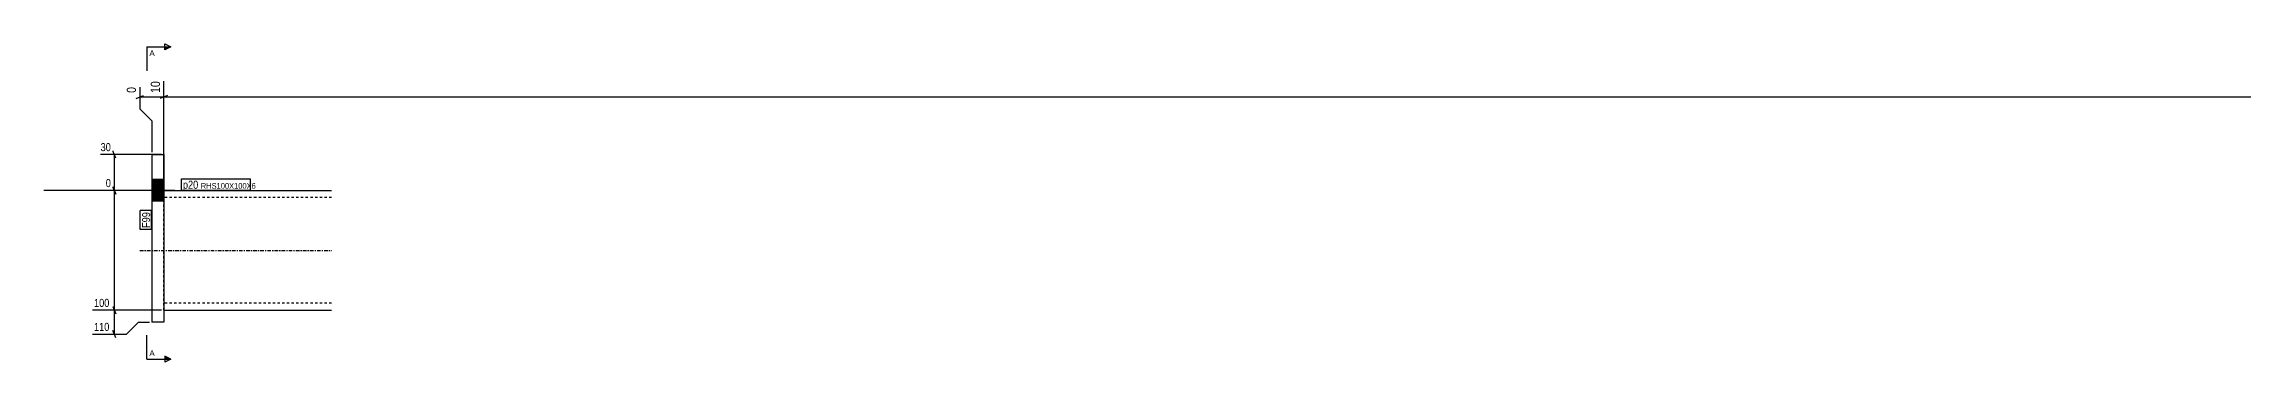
# Model space of a CAD drawing. Header units: millimetres. Extents: x 5 to 26112, y 5 to 1207.
# Drawn here: x 22442 to 24277, y 5 to 270 of the extents above; entities that cross this region are included whole.
import ezdxf

# ---------------------------------------------------------------- set-up
doc = ezdxf.new("R2010")
doc.units = ezdxf.units.MM
doc.linetypes.add('DXK_LINE_DOT2', pattern=[3.9198, 1.9599, -1.9599])
doc.linetypes.add('DXK_LINE_DOT3', pattern=[5.9187, 2.979, -0.9799, 0.9799, -0.9799])
for name, color, linetype in [('MÅLSÆTNING', 7, 'Continuous'), ('STÅL', 7, 'Continuous'), ('TEKST', 7, 'Continuous')]:
    doc.layers.add(name, color=color, linetype=linetype)
doc.styles.add('Arial', font='ARIAL.TTF', dxfattribs={"height": 0.2})
doc.styles.add('Arial Narrow', font='ARIALN.TTF', dxfattribs={"height": 0.2})

msp = doc.modelspace()

# ---------------------------------------------------------------- hatches: boundary and pattern name
at = {"layer": 'STÅL', "linetype": 'Continuous'}
msp.add_hatch(color=96, dxfattribs=at).paths.add_polyline_path([(22542, 139), (22542, 157), (22532, 157), (22532, 139)])
msp.add_hatch(color=96, dxfattribs=at).paths.add_polyline_path([(22542, 139), (22542, 157), (22532, 157), (22532, 139)])

# ---------------------------------------------------------------- linework, layer by layer
at = {"layer": 'MÅLSÆTNING', "color": 7, "linetype": 'Continuous'}
for p, q in [((22542, 150), (22542, 239.1)), ((22542, 150), (22542, 239.1)), ((22519, 224.8), (22525, 227.2)), ((22522, 234.2), (22522, 216)), ((22522, 226), (22542, 226)), ((22545, 227.2), (22539, 224.8)), ((22545, 227.2), (22539, 224.8)), ((22542, 226), (24807, 226)), ((22522, 216), (22532, 206)), ((22532, 206), (22532, 180)), ((22540, 178), (22489.3, 178)), ((22502, 175), (22499.6, 181)), ((22500.8, 148), (22500.8, 178)), ((22530, 148), (22493.6, 148)), ((22530, 148), (22493.6, 148)), ((22499.6, 151), (22502, 145)), ((22502, 145), (22499.6, 151)), ((22500.8, 48), (22500.8, 148)), ((22540, 48), (22482.5, 48)), ((22540, 48), (22482.5, 48)), ((22499.6, 51), (22502, 45)), ((22499.6, 51), (22502, 45)), ((22500.8, 28), (22500.8, 48)), ((22510.8, 28), (22520.8, 38)), ((22520.8, 38), (22530, 38)), ((22482.5, 28), (22510.8, 28)), ((22502, 25), (22499.6, 31))]:
    msp.add_line(p, q, dxfattribs=at)
at = {"layer": 'STÅL', "color": 2, "linetype": 'Continuous'}
for p, q in [((22532, 178), (22542, 178)), ((22532, 178), (22532, 38)), ((22542, 178), (22542, 38)), ((22542, 148), (22682, 148)), ((22542, 38), (22532, 38)), ((22542, 48), (22682, 48))]:
    msp.add_line(p, q, dxfattribs=at)
at = {"layer": 'STÅL', "color": 96, "linetype": 'Continuous'}
for p, q in [((22551.2, 148), (22442, 148)), ((22551.2, 148), (22442, 148)), ((22542, 157), (22532, 157)), ((22542, 157), (22532, 157)), ((22542, 139), (22532, 139)), ((22542, 139), (22532, 139))]:
    msp.add_line(p, q, dxfattribs=at)
at = {"layer": 'STÅL', "color": 7, "linetype": 'DXK_LINE_DOT2'}
for p, q in [((22542, 48), (22542, 148)), ((22682, 142), (22542, 142)), ((22682, 54), (22542, 54))]:
    msp.add_line(p, q, dxfattribs=at)
at = {"layer": 'STÅL', "color": 7, "linetype": 'DXK_LINE_DOT3'}
msp.add_line((22522, 98), (22682, 98), dxfattribs=at)

# ---------------------------------------------------------------- wipeouts: each hides what was drawn before it
at = {"color": 0, "linetype": 'Continuous'}
for points in [[(22534.4, 260.2), (22534.4, 265.2), (22530, 265.2), (22530, 260.2)], [(22534.4, 9.8), (22534.4, 14.8), (22530, 14.8), (22530, 9.8)]]:
    msp.add_wipeout(points, dxfattribs=at).dxf.layer = 'TEKST'

# ---------------------------------------------------------------- next in the draw order: hatches: boundary and pattern name
at = {"layer": 'TEKST', "linetype": 'Continuous'}
for points in [[(22543, 265.2), (22543, 267.7), (22548, 267.7)], [(22543, 7.3), (22543, 9.8), (22548, 7.3)]]:
    msp.add_hatch(color=30, dxfattribs=at).paths.add_polyline_path(points)

# ---------------------------------------------------------------- next in the draw order: linework, layer by layer
at = {"layer": 'TEKST', "color": 7, "linetype": 'Continuous'}
for p, q in [((22528, 267.7), (22548, 267.7)), ((22528, 7.3), (22528, 27.3)), ((22528, 7.3), (22548, 7.3))]:
    msp.add_line(p, q, dxfattribs=at)
at = {"layer": 'TEKST', "color": 30, "linetype": 'Continuous'}
for p, q in [((22543, 265.2), (22543, 270.2)), ((22543, 270.2), (22548, 267.7)), ((22548, 267.7), (22543, 265.2)), ((22548, 7.3), (22543, 9.8)), ((22543, 9.8), (22543, 4.8)), ((22548, 7.3), (22543, 4.8))]:
    msp.add_line(p, q, dxfattribs=at)

# ---------------------------------------------------------------- next in the draw order: texts
at = {"layer": 'TEKST', "color": 3, "linetype": 'Continuous', "style": 'Arial'}
for p in [(22530, 260.2), (22530, 9.8)]:
    msp.add_text('A', height=4.78, dxfattribs=at).set_placement(p)

# ---------------------------------------------------------------- next in the draw order: wipeouts: each hides what was drawn before it
at = {"color": 0, "linetype": 'Continuous'}
for points in [[(22540.4, 240.7), (22529.2, 240.7), (22529.2, 227.8), (22540.4, 227.8)], [(22499.2, 179.4), (22499.2, 189.2), (22487.9, 189.2), (22487.9, 179.4)], [(22499.2, 149.4), (22499.2, 159.2), (22492.2, 159.2), (22492.2, 149.4)], [(22498, 49.4), (22498, 59.2), (22482.4, 59.2), (22482.4, 49.4)], [(22498, 29.4), (22498, 39.2), (22482.4, 39.2), (22482.4, 29.4)]]:
    msp.add_wipeout(points, dxfattribs=at).dxf.layer = 'MÅLSÆTNING'
at = {"color": 0}
for points in [[(22570.8, 149.4), (22570.8, 156.4), (22558, 156.4), (22558, 149.4)], [(22530.6, 130), (22523.6, 130), (22523.6, 116.7), (22530.6, 116.7)]]:
    msp.add_wipeout(points, dxfattribs=at).dxf.layer = 'TEKST'

# ---------------------------------------------------------------- next in the draw order: linework, layer by layer
at = {"layer": 'TEKST', "color": 7, "linetype": 'Continuous'}
msp.add_line((22528, 267.7), (22528, 247.7), dxfattribs=at)

# ---------------------------------------------------------------- next in the draw order: texts
at = {"layer": 'MÅLSÆTNING', "color": 3, "linetype": 'Continuous', "style": 'Arial Narrow'}
msp.add_text('10', height=7.64, rotation=90.0002, dxfattribs=at).set_placement((22538.8, 229.4))
for s, p in [('30', (22489.3, 180.8)), ('0', (22493.6, 150.8)), ('100', (22483.8, 50.8)), ('110', (22483.8, 30.8))]:
    msp.add_text(s, height=6.68, dxfattribs=at).set_placement(p)

# ---------------------------------------------------------------- next in the draw order: wipeouts: each hides what was drawn before it
at = {"color": 0, "linetype": 'Continuous'}
msp.add_wipeout([(22520.4, 235.8), (22509.2, 235.8), (22509.2, 227.8), (22520.4, 227.8)], dxfattribs=at).dxf.layer = 'MÅLSÆTNING'
at = {"color": 0}
for points in [[(22570.8, 149.4), (22570.8, 156.4), (22558, 156.4), (22558, 149.4)], [(22530.6, 130), (22523.6, 130), (22523.6, 116.7), (22530.6, 116.7)]]:
    msp.add_wipeout(points, dxfattribs=at).dxf.layer = 'TEKST'

# ---------------------------------------------------------------- next in the draw order: linework, layer by layer
at = {"layer": 'TEKST', "color": 7, "linetype": 'Continuous'}
for p, q in [((22556.8, 148.2), (22556.8, 157.6)), ((22522.4, 115.5), (22522.4, 131.2)), ((22531.8, 131.2), (22522.4, 131.2)), ((22531.8, 115.5), (22531.8, 131.2)), ((22531.8, 115.5), (22522.4, 115.5))]:
    msp.add_line(p, q, dxfattribs=at)

# ---------------------------------------------------------------- next in the draw order: texts
at = {"layer": 'MÅLSÆTNING', "color": 3, "linetype": 'Continuous', "style": 'Arial Narrow'}
msp.add_text('0', height=7.64, rotation=90.0002, dxfattribs=at).set_placement((22518.8, 229.4))
at = {"layer": 'TEKST', "color": 3, "style": 'Arial Narrow'}
msp.add_text('F99', height=6.68, rotation=90.0002, dxfattribs=at).set_placement((22530.6, 116.7))

# ---------------------------------------------------------------- next in the draw order: wipeouts: each hides what was drawn before it
at = {"color": 0}
msp.add_wipeout([(22613.1, 149.4), (22613.1, 154.4), (22572.9, 154.4), (22572.9, 149.4)], dxfattribs=at).dxf.layer = 'TEKST'

# ---------------------------------------------------------------- next in the draw order: wipeouts: each hides what was drawn before it
msp.add_wipeout([(22613.1, 149.4), (22613.1, 154.4), (22572.9, 154.4), (22572.9, 149.4)], dxfattribs=at).dxf.layer = 'TEKST'

# ---------------------------------------------------------------- next in the draw order: linework, layer by layer
at = {"layer": 'TEKST', "color": 7, "linetype": 'Continuous'}
for p, q in [((22556.8, 157.6), (22614.3, 157.6)), ((22556.8, 148.2), (22614.3, 148.2)), ((22614.3, 148.2), (22614.3, 157.6))]:
    msp.add_line(p, q, dxfattribs=at)

# ---------------------------------------------------------------- next in the draw order: texts
at = {"layer": 'TEKST', "color": 3, "style": 'Arial Narrow'}
for s, height, p in [('p20', 6.68, (22558, 149.4)), ('RHS100X100X6', 4.772, (22572.9, 149.4))]:
    msp.add_text(s, height=height, dxfattribs=at).set_placement(p)

doc.saveas('drawing.dxf')
